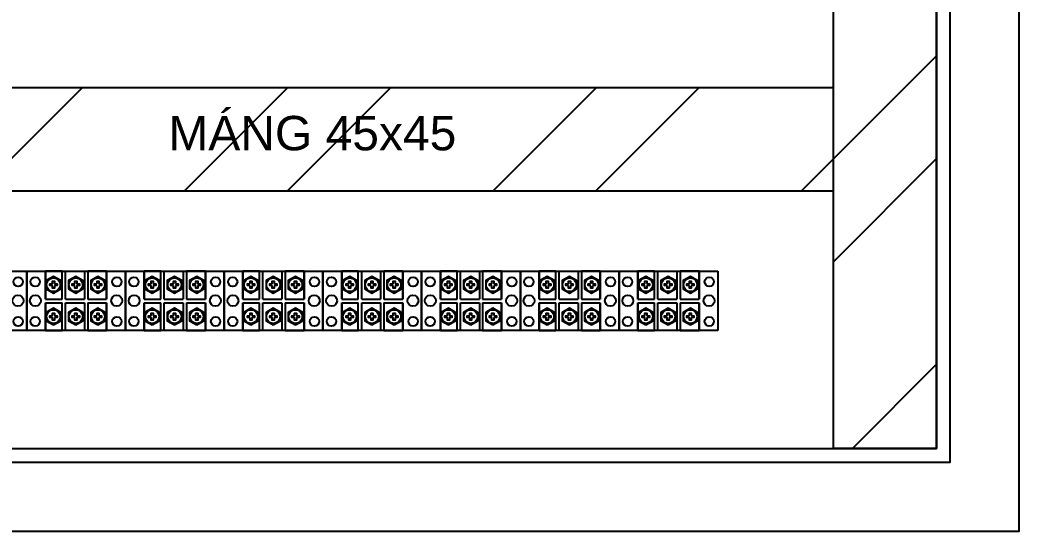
# Model space of a CAD drawing. Header units: inches. Extents: x 14 to 2932, y 13 to 1968.
# Drawn here: x 1205.4 to 1641.6, y 773.4 to 996.5 of the extents above; entities that cross this region are included whole.
import ezdxf

# ---------------------------------------------------------------- set-up
doc = ezdxf.new("R2010")
doc.units = ezdxf.units.IN
doc.header["$MEASUREMENT"] = 0
doc.layers.add('3', color=7, linetype='Continuous')
doc.layers.add('BHT Line', color=7, linetype='Continuous')
doc.styles.add('text tủ 17.7', font='arial.ttf', dxfattribs={"height": 15})

# ---------------------------------------------------------------- blocks, each defined once
blk = doc.blocks.new('A$Cc6620b3a')
at = {"layer": 'BHT Line', "color": 5}
for p, q in [((0, 26), (43.12, 26)), ((0, 0), (0, 26)), ((8.21, 13.74), (8.21, 26)), ((34.9, 26), (34.9, 13.74)), ((43.12, 26), (43.12, 0)), ((8.21, 13.74), (15.47, 13.74)), ((16.95, 13.74), (25.21, 13.74)), ((26.64, 13.74), (34.9, 13.74)), ((8.21, 0), (8.21, 12.12)), ((8.21, 12.12), (15.47, 12.12)), ((16.95, 12.12), (25.21, 12.12)), ((26.64, 12.12), (34.9, 12.12)), ((34.9, 12.12), (34.9, 0)), ((43.12, 0), (0, 0))]:
    blk.add_line(p, q, dxfattribs=at)
for points in [[(15.47, 13.74), (15.47, 26), (8.21, 26), (8.21, 13.74)], [(16.95, 13.74), (16.95, 26), (25.21, 26), (25.21, 13.74)], [(34.9, 13.74), (34.9, 26), (26.64, 26), (26.64, 13.74)], [(8.21, 12.12), (8.21, 0), (15.47, 0), (15.47, 12.12)], [(25.21, 12.12), (25.21, 0), (16.95, 0), (16.95, 12.12)], [(26.64, 12.12), (26.64, 0), (34.9, 0), (34.9, 12.12)]]:
    blk.add_lwpolyline(points, dxfattribs=at)
at = {"layer": 'BHT Line', "color": 30}
for points in [[(11.69, 16.37), (14.85, 18.19), (14.85, 21.84), (11.69, 23.66), (8.54, 21.84), (8.54, 18.19)], [(21.43, 16.37), (24.58, 18.19), (24.58, 21.84), (21.43, 23.66), (18.27, 21.84), (18.27, 18.19)], [(31.12, 16.37), (34.28, 18.19), (34.28, 21.84), (31.12, 23.66), (27.97, 21.84), (27.97, 18.19)], [(11.69, 2.49), (14.85, 4.31), (14.85, 7.96), (11.69, 9.78), (8.54, 7.96), (8.54, 4.31)], [(21.43, 2.49), (24.58, 4.31), (24.58, 7.96), (21.43, 9.78), (18.27, 7.96), (18.27, 4.31)], [(31.12, 2.49), (34.28, 4.31), (34.28, 7.96), (31.12, 9.78), (27.97, 7.96), (27.97, 4.31)]]:
    blk.add_lwpolyline(points, close=True, dxfattribs=at)
for points in [[(10.93, 20.36, 0.414214), (11.28, 20.7), (11.28, 21.55), (12.11, 21.55), (12.11, 20.7, 0.414214), (12.45, 20.36), (13.25, 20.36), (13.25, 19.67), (12.45, 19.67, 0.414214), (12.11, 19.33), (12.11, 18.48), (11.28, 18.48), (11.28, 19.33, 0.414214), (10.93, 19.67), (10.14, 19.67), (10.14, 20.36), (10.93, 20.36)], [(20.67, 20.36, 0.414214), (21.01, 20.7), (21.01, 21.55), (21.84, 21.55), (21.84, 20.7, 0.414214), (22.19, 20.36), (22.98, 20.36), (22.98, 19.67), (22.19, 19.67, 0.414214), (21.84, 19.33), (21.84, 18.48), (21.01, 18.48), (21.01, 19.33, 0.414214), (20.67, 19.67), (19.87, 19.67), (19.87, 20.36), (20.67, 20.36)], [(30.36, 20.36, 0.414214), (30.71, 20.7), (30.71, 21.55), (31.54, 21.55), (31.54, 20.7, 0.414214), (31.88, 20.36), (32.68, 20.36), (32.68, 19.67), (31.88, 19.67, 0.414214), (31.54, 19.33), (31.54, 18.48), (30.71, 18.48), (30.71, 19.33, 0.414214), (30.36, 19.67), (29.57, 19.67), (29.57, 20.36), (30.36, 20.36)], [(10.93, 6.48, 0.414214), (11.28, 6.82), (11.28, 7.67), (12.11, 7.67), (12.11, 6.82, 0.414214), (12.45, 6.48), (13.25, 6.48), (13.25, 5.79), (12.45, 5.79, 0.414214), (12.11, 5.45), (12.11, 4.6), (11.28, 4.6), (11.28, 5.45, 0.414214), (10.93, 5.79), (10.14, 5.79), (10.14, 6.48), (10.93, 6.48)], [(20.67, 6.48, 0.414214), (21.01, 6.82), (21.01, 7.67), (21.84, 7.67), (21.84, 6.82, 0.414214), (22.19, 6.48), (22.98, 6.48), (22.98, 5.79), (22.19, 5.79, 0.414214), (21.84, 5.45), (21.84, 4.6), (21.01, 4.6), (21.01, 5.45, 0.414214), (20.67, 5.79), (19.87, 5.79), (19.87, 6.48), (20.67, 6.48)], [(30.36, 6.48, 0.414214), (30.71, 6.82), (30.71, 7.67), (31.54, 7.67), (31.54, 6.82, 0.414214), (31.88, 6.48), (32.68, 6.48), (32.68, 5.79), (31.88, 5.79, 0.414214), (31.54, 5.45), (31.54, 4.6), (30.71, 4.6), (30.71, 5.45, 0.414214), (30.36, 5.79), (29.57, 5.79), (29.57, 6.48), (30.36, 6.48)]]:
    blk.add_lwpolyline(points, format="xyb", dxfattribs=at)
at = {"layer": 'BHT Line', "color": 5}
for centre, radius in [((3.72, 21.33), 2.04), ((39.39, 21.33), 2.04), ((3.8, 13.06), 2.39), ((39.31, 13.06), 2.39), ((3.72, 4.03), 2.04), ((39.39, 4.03), 2.04)]:
    blk.add_circle(centre, radius, dxfattribs=at)
at = {"layer": 'BHT Line', "color": 30}
for centre in [(11.69, 20.01), (21.43, 20.01), (31.12, 20.01), (11.69, 6.14), (21.43, 6.14), (31.12, 6.14)]:
    blk.add_circle(centre, 2.98, dxfattribs=at)

msp = doc.modelspace()

# ---------------------------------------------------------------- hatches: boundary and pattern name
at = {"layer": '3'}
h = msp.add_hatch(dxfattribs=at)
h.set_pattern_fill('ANSI32', color=8, scale=10)
h.set_pattern_definition([(45, (-5275.68, 2855.33), (-67.3519, 67.3519), []), (45, (-5230.78, 2855.33), (-67.3519, 67.3519), [])])
h.paths.add_polyline_path([(1077.636, 809.416), (1122.636, 809.416), (1122.636, 1637.416), (1077.636, 1637.416)])
h.paths.add_polyline_path([(1605.636, 809.416), (1560.636, 809.416), (1560.636, 1637.416), (1605.636, 1637.416)])
h.paths.add_polyline_path([(1122.636, 1305.416), (1560.636, 1305.416), (1560.636, 1350.416), (1122.636, 1350.416)])
h.paths.add_polyline_path([(1122.636, 1155.416), (1560.636, 1155.416), (1560.636, 1110.416), (1122.636, 1110.416)])
h.paths.add_polyline_path([(1122.636, 921.923), (1560.636, 921.923), (1560.636, 966.923), (1122.636, 966.923)])

# ---------------------------------------------------------------- linework, layer by layer
for points in [[(1041.636, 773.416), (1641.636, 773.416), (1641.636, 1673.416), (1041.636, 1673.416)], [(1071.636, 803.416), (1611.636, 803.416), (1611.636, 1643.416), (1071.636, 1643.416)]]:
    msp.add_lwpolyline(points, close=True)
at = {"color": 5}
msp.add_lwpolyline([(1077.636, 809.416), (1605.636, 809.416), (1605.636, 1637.416), (1077.636, 1637.416)], close=True, dxfattribs=at)
at = {"color": 4}
for points in [[(1605.636, 809.416), (1560.636, 809.416), (1560.636, 1637.416), (1605.636, 1637.416)], [(1122.636, 921.923), (1560.636, 921.923), (1560.636, 966.923), (1122.636, 966.923)]]:
    msp.add_lwpolyline(points, close=True, dxfattribs=at)

# ---------------------------------------------------------------- block references
for p in [(1165.188, 860.923), (1208.304, 860.923), (1251.419, 860.923), (1294.535, 860.923), (1337.65, 860.923), (1380.766, 860.923), (1423.881, 860.923), (1466.997, 860.923)]:
    msp.add_blockref('A$Cc6620b3a', p)

# ---------------------------------------------------------------- texts
at = {"insert": (1270.145, 954.645), "char_height": 15, "attachment_point": 1, "style": 'text tủ 17.7'}
msp.add_mtext_dynamic_manual_height_columns('MÁNG 45x45', width=193.4751, gutter_width=75, heights=[0], dxfattribs=at)

doc.saveas('drawing.dxf')
